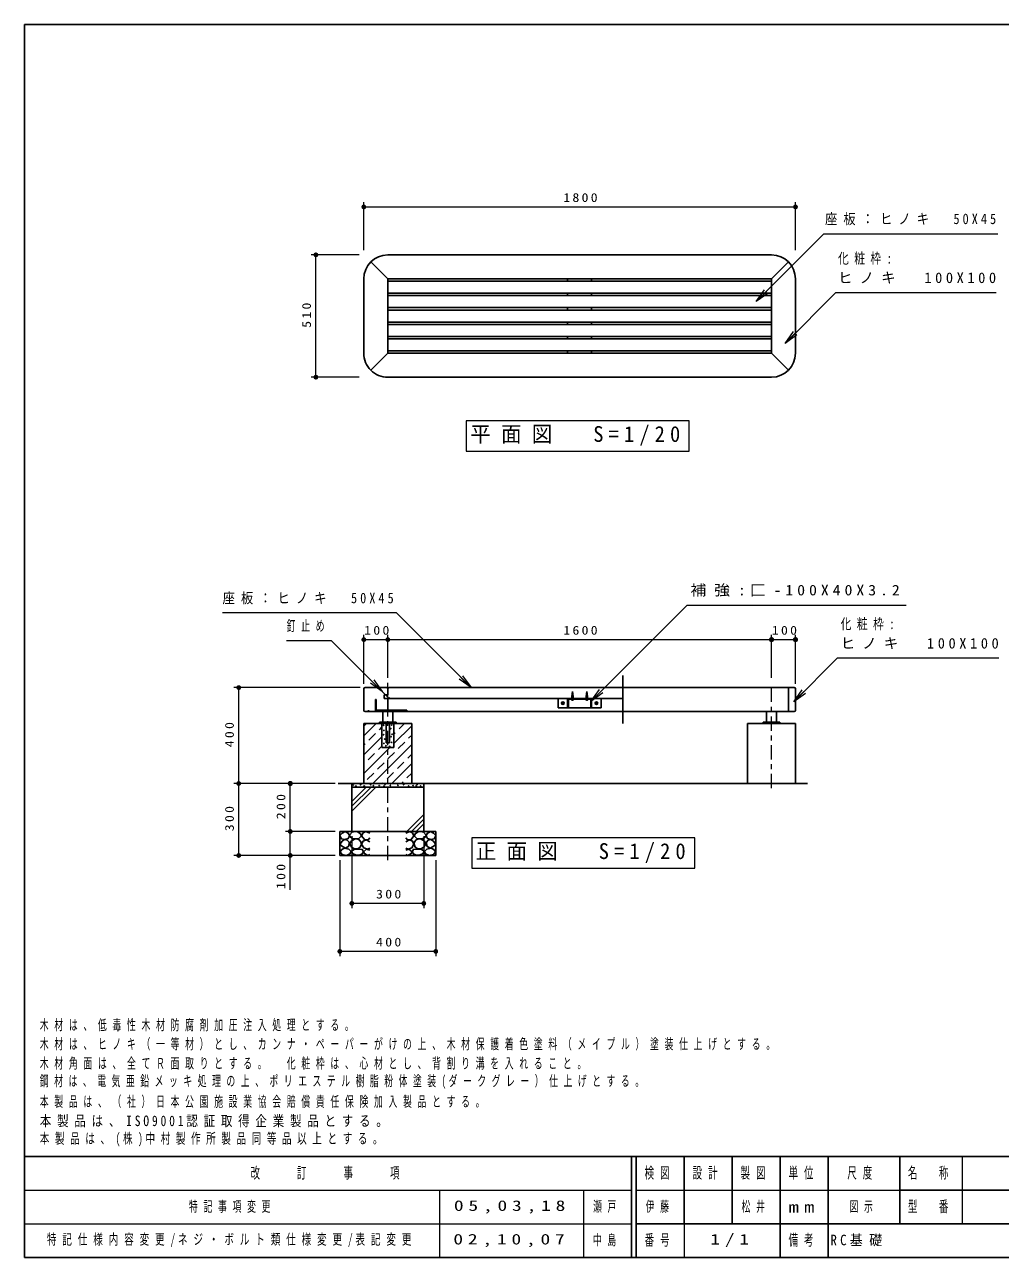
# Model space of a CAD drawing. Units: millimetres on the paper, scale 1:20. Extents: x -365 to 12, y -47 to 257.
# Drawn here: x -365 to -161.6, y 0 to 257 of the extents above; entities that cross this region are included whole.
import ezdxf

# ---------------------------------------------------------------- set-up
doc = ezdxf.new("R2010")
doc.units = ezdxf.units.MM
doc.linetypes.add('USER1', pattern=[4.5, 2.5, -2])
doc.linetypes.add('USER2', pattern=[6, 3, -1, 1, -1])
doc.layers.add('LY_1', color=3, linetype='Continuous', lineweight=25)
doc.layers.add('LY_2', color=7, linetype='Continuous', lineweight=13)
doc.styles.add('ＭＳ ゴシック', font='')
doc.styles.get('ＭＳ ゴシック').set_extended_font_data('MS Gothic')

# ---------------------------------------------------------------- blocks, each defined once
blk = doc.blocks.new('filled_dot')
at = {"color": 0, "linetype": 'Continuous', "lineweight": -2, "const_width": 1.25}
blk.add_lwpolyline([(-0.625, 0, 1), (0.625, 0, 1)], format="xyb", close=True, dxfattribs=at)

msp = doc.modelspace()

# ---------------------------------------------------------------- linework, layer by layer
at = {"layer": 'LY_1', "color": 7, "lineweight": 13}
for p, q in [((-294.284, 210.006), (-294.284, 220.006)), ((-294.284, 219.006), (-204.284, 219.006)), ((-204.284, 210.006), (-204.284, 220.006)), ((-295.284, 209.006), (-305.284, 209.006)), ((-304.284, 183.506), (-304.284, 209.006)), ((-212.482, 199.255), (-210.714, 201.73)), ((-212.482, 199.255), (-210.361, 201.376)), ((-210.007, 201.023), (-212.482, 199.255)), ((-206.447, 190.559), (-204.68, 193.034)), ((-206.447, 190.559), (-204.326, 192.68)), ((-203.973, 192.327), (-206.447, 190.559)), ((-295.284, 183.506), (-305.284, 183.506)), ((-226.421, 174.407), (-272.921, 174.407)), ((-272.921, 174.407), (-272.921, 168.107)), ((-226.421, 168.107), (-226.421, 174.407)), ((-272.921, 168.107), (-226.421, 168.107)), ((-294.284, 119.54), (-294.284, 129.79)), ((-294.284, 128.79), (-289.284, 128.79)), ((-289.284, 120.79), (-289.284, 129.79)), ((-289.284, 128.79), (-209.284, 128.79)), ((-209.284, 120.79), (-209.284, 129.79)), ((-209.284, 128.79), (-204.284, 128.79)), ((-204.284, 119.54), (-204.284, 129.79)), ((-271.913, 118.79), (-274.034, 120.911)), ((-273.681, 121.265), (-271.913, 118.79)), ((-295.034, 118.79), (-321.36, 118.79)), ((-320.36, 98.79), (-320.36, 118.79)), ((-290.448, 117.954), (-292.923, 119.722)), ((-290.448, 117.954), (-292.57, 120.075)), ((-292.216, 120.429), (-290.448, 117.954)), ((-271.913, 118.79), (-274.388, 120.558)), ((-246.944, 115.9), (-245.176, 118.375)), ((-204.657, 115.821), (-202.889, 118.296)), ((-246.944, 115.9), (-244.823, 118.021)), ((-244.469, 117.668), (-246.944, 115.9)), ((-204.657, 115.821), (-202.536, 117.942)), ((-202.182, 117.589), (-204.657, 115.821)), ((-294.284, 108.75), (-291.744, 111.29)), ((-294.284, 110.725), (-293.834, 111.176)), ((-291.05, 110.008), (-290.534, 110.524)), ((-288.034, 111.048), (-287.793, 111.29)), ((-288.034, 107.097), (-284.284, 110.847)), ((-286.919, 110.188), (-285.817, 111.29)), ((-294.284, 104.798), (-290.534, 108.548)), ((-293.205, 107.853), (-291.858, 109.2)), ((-288.034, 109.073), (-287.727, 109.38)), ((-284.944, 108.212), (-284.284, 108.871)), ((-294.284, 106.774), (-294.014, 107.045)), ((-294.284, 100.847), (-288.841, 106.29)), ((-292.39, 98.79), (-284.284, 106.896)), ((-291.23, 105.877), (-290.534, 106.573)), ((-287.099, 106.057), (-285.752, 107.404)), ((-294.284, 102.823), (-294.193, 102.914)), ((-293.385, 103.722), (-292.038, 105.069)), ((-291.409, 101.746), (-290.062, 103.093)), ((-289.254, 103.902), (-287.907, 105.249)), ((-288.439, 98.79), (-284.284, 102.945)), ((-287.278, 101.926), (-285.931, 103.273)), ((-285.123, 104.081), (-284.284, 104.92)), ((-293.565, 99.591), (-292.218, 100.938)), ((-289.434, 99.771), (-288.087, 101.118)), ((-285.303, 99.95), (-284.284, 100.969)), ((-300.284, 98.79), (-321.36, 98.79)), ((-320.36, 83.79), (-320.36, 98.79)), ((-309.624, 88.79), (-309.624, 98.79)), ((-296.784, 94.031), (-292.775, 98.04)), ((-296.784, 95.021), (-293.765, 98.04)), ((-296.784, 93.041), (-291.785, 98.04)), ((-290.414, 98.79), (-290.242, 98.962)), ((-286.463, 98.79), (-286.111, 99.142)), ((-284.487, 98.79), (-284.284, 98.993)), ((-285.337, 88.79), (-281.784, 92.343)), ((-284.347, 88.79), (-281.784, 91.353)), ((-283.357, 88.79), (-281.784, 90.363)), ((-300.284, 88.79), (-310.624, 88.79)), ((-309.624, 76.643), (-309.624, 88.79)), ((-296.784, 87.79), (-296.784, 72.79)), ((-281.784, 87.79), (-281.784, 72.79)), ((-225.284, 87.44), (-271.784, 87.44)), ((-271.784, 87.44), (-271.784, 81.14)), ((-225.284, 81.14), (-225.284, 87.44)), ((-300.284, 83.79), (-321.36, 83.79)), ((-299.284, 82.79), (-299.284, 62.79)), ((-279.284, 82.79), (-279.284, 62.79)), ((-271.784, 81.14), (-225.284, 81.14)), ((-281.784, 73.79), (-296.784, 73.79)), ((-279.284, 63.79), (-299.284, 63.79))]:
    msp.add_line(p, q, dxfattribs=at)
at = {"layer": 'LY_1'}
for p, q in [((-289.284, 209.006), (-209.284, 209.006)), ((-289.284, 204.006), (-292.82, 207.541)), ((-209.284, 204.006), (-205.749, 207.541)), ((-294.284, 204.006), (-294.284, 188.506)), ((-289.284, 204.006), (-209.284, 204.006)), ((-289.284, 204.006), (-289.284, 188.506)), ((-289.284, 203.506), (-209.284, 203.506)), ((-251.784, 204.006), (-251.784, 203.506)), ((-246.784, 204.006), (-246.784, 203.506)), ((-209.284, 204.006), (-209.284, 188.506)), ((-204.284, 204.006), (-204.284, 188.506)), ((-289.284, 201.006), (-209.284, 201.006)), ((-289.284, 200.506), (-209.284, 200.506)), ((-251.784, 201.006), (-251.784, 200.506)), ((-246.784, 201.006), (-246.784, 200.506)), ((-289.284, 198.006), (-209.284, 198.006)), ((-251.784, 198.006), (-251.784, 197.506)), ((-246.784, 198.006), (-246.784, 197.506)), ((-289.284, 197.506), (-209.284, 197.506)), ((-289.284, 195.006), (-209.284, 195.006)), ((-289.284, 194.506), (-209.284, 194.506)), ((-251.784, 195.006), (-251.784, 194.506)), ((-246.784, 195.006), (-246.784, 194.506)), ((-289.284, 192.006), (-209.284, 192.006)), ((-289.284, 191.506), (-209.284, 191.506)), ((-251.784, 191.506), (-251.784, 192.006)), ((-246.784, 192.006), (-246.784, 191.506)), ((-289.284, 188.506), (-292.82, 184.97)), ((-289.284, 189.006), (-209.284, 189.006)), ((-289.284, 188.506), (-209.284, 188.506)), ((-251.784, 188.506), (-251.784, 189.006)), ((-246.784, 188.506), (-246.784, 189.006)), ((-209.284, 188.506), (-205.749, 184.97)), ((-289.284, 183.506), (-209.284, 183.506)), ((-240.284, 121.29), (-240.284, 111.29)), ((-294.284, 118.54), (-294.284, 114.04)), ((-289.534, 118.79), (-294.034, 118.79)), ((-289.284, 118.54), (-289.284, 117.29)), ((-204.534, 118.79), (-289.034, 118.79)), ((-205.749, 118.79), (-205.749, 113.79)), ((-204.284, 118.54), (-204.284, 114.04)), ((-291.734, 116.29), (-291.834, 116.29)), ((-291.834, 116.29), (-291.834, 113.79)), ((-291.734, 116.29), (-291.734, 113.79)), ((-289.034, 116.54), (-290.448, 117.954)), ((-289.284, 117.29), (-290.034, 117.29)), ((-290.034, 117.29), (-290.034, 116.54)), ((-240.284, 116.54), (-290.034, 116.54)), ((-289.284, 116.54), (-289.284, 114.04)), ((-289.211, 116.363), (-288.857, 116.717)), ((-253.784, 116.54), (-253.784, 114.54)), ((-252.784, 115.385), (-252.784, 115.695)), ((-251.784, 116.38), (-251.784, 114.54)), ((-246.944, 116.38), (-251.624, 116.38)), ((-251.624, 116.38), (-251.624, 114.54)), ((-251.043, 116.312), (-251.047, 116.38)), ((-250.784, 117.98), (-250.939, 116.913)), ((-250.939, 116.913), (-250.939, 116.54)), ((-250.814, 116.186), (-250.814, 116.29)), ((-250.754, 116.29), (-250.814, 116.29)), ((-250.629, 116.913), (-250.784, 117.98)), ((-250.754, 116.186), (-250.754, 116.29)), ((-250.629, 116.913), (-250.629, 116.54)), ((-250.525, 116.312), (-250.522, 116.38)), ((-248.043, 116.312), (-248.047, 116.38)), ((-247.784, 117.98), (-247.939, 116.913)), ((-247.939, 116.913), (-247.939, 116.54)), ((-247.814, 116.186), (-247.814, 116.29)), ((-247.754, 116.29), (-247.814, 116.29)), ((-247.629, 116.913), (-247.784, 117.98)), ((-247.754, 116.186), (-247.754, 116.29)), ((-247.629, 116.913), (-247.629, 116.54)), ((-247.525, 116.312), (-247.521, 116.38)), ((-246.944, 116.38), (-246.944, 114.54)), ((-246.784, 116.38), (-246.784, 114.54)), ((-245.784, 115.695), (-245.784, 115.385)), ((-244.784, 116.54), (-244.784, 114.54)), ((-204.534, 113.79), (-294.034, 113.79)), ((-290.352, 113.79), (-290.352, 111.59)), ((-285.284, 114.09), (-289.284, 114.09)), ((-288.217, 113.79), (-288.217, 111.59)), ((-285.284, 114.09), (-285.284, 113.79)), ((-244.784, 114.54), (-253.784, 114.54)), ((-252.939, 115.54), (-252.629, 115.54)), ((-245.939, 115.54), (-245.629, 115.54)), ((-210.352, 113.79), (-210.352, 111.59)), ((-208.217, 113.79), (-208.217, 111.59)), ((-284.284, 111.29), (-294.284, 111.29)), ((-294.284, 98.79), (-294.284, 111.29)), ((-287.534, 111.59), (-291.034, 111.59)), ((-291.034, 111.59), (-291.034, 111.29)), ((-290.534, 106.29), (-290.534, 111.29)), ((-289.609, 111.29), (-289.609, 107.29)), ((-288.959, 111.29), (-288.959, 107.29)), ((-288.034, 106.29), (-288.034, 111.29)), ((-287.534, 111.59), (-287.534, 111.29)), ((-284.284, 98.79), (-284.284, 111.29)), ((-214.284, 98.79), (-214.284, 111.29)), ((-214.284, 111.29), (-204.284, 111.29)), ((-211.034, 111.59), (-207.534, 111.59)), ((-211.034, 111.59), (-211.034, 111.29)), ((-207.534, 111.59), (-207.534, 111.29)), ((-204.284, 98.79), (-204.284, 111.29)), ((-288.034, 106.29), (-290.534, 106.29)), ((-288.959, 107.29), (-289.609, 107.29)), ((-201.784, 98.79), (-299.619, 98.79)), ((-296.784, 88.79), (-296.784, 98.79)), ((-281.784, 98.04), (-296.784, 98.04)), ((-281.784, 88.79), (-281.784, 98.79)), ((-279.284, 88.79), (-299.284, 88.79)), ((-299.284, 83.79), (-299.284, 88.79)), ((-279.284, 83.79), (-279.284, 88.79)), ((-279.284, 83.79), (-299.284, 83.79))]:
    msp.add_line(p, q, dxfattribs=at)
at = {"layer": 'LY_1', "color": 7, "linetype": 'USER2', "lineweight": 13}
for p, q in [((-289.284, 82.79), (-289.284, 119.79)), ((-209.284, 97.79), (-209.284, 119.79))]:
    msp.add_line(p, q, dxfattribs=at)
at = {"layer": 'LY_1', "linetype": 'USER1'}
for p, q in [((-293.284, 114.09), (-293.284, 113.79)), ((-289.284, 114.09), (-293.284, 114.09))]:
    msp.add_line(p, q, dxfattribs=at)
at = {"layer": 'LY_1', "color": 7, "lineweight": 13}
for points in [[(-212.482, 199.255), (-198.34, 213.397), (-162.124, 213.397)], [(-206.447, 190.559), (-195.841, 201.166), (-162.412, 201.166)], [(-271.913, 118.79), (-287.469, 134.346), (-323.728, 134.346)], [(-246.944, 115.9), (-226.867, 135.978), (-181.183, 135.978)], [(-290.448, 117.954), (-301.055, 128.561), (-310.377, 128.561)], [(-204.657, 115.821), (-195.518, 124.96), (-161.863, 124.96)]]:
    msp.add_lwpolyline(points, dxfattribs=at)
at = {"layer": 'LY_1'}
for points in [[(-298.162, 88.76), (-298.795, 88.459), (-299.271, 87.984), (-298.97, 87.287), (-298.241, 87.144), (-297.544, 87.303), (-297.29, 87.889), (-297.48, 88.396)], [(-296.19, 88.765), (-296.718, 88.629), (-297.299, 87.994), (-297.069, 87.575), (-296.612, 87.338), (-296.096, 87.264), (-295.353, 87.332), (-294.785, 87.873), (-295.069, 88.373), (-295.602, 88.683)], [(-282.378, 88.765), (-281.851, 88.629), (-281.27, 87.994), (-281.499, 87.575), (-281.957, 87.338), (-282.472, 87.264), (-283.216, 87.332), (-283.783, 87.873), (-283.499, 88.373), (-282.966, 88.683)], [(-280.407, 88.76), (-279.773, 88.459), (-279.298, 87.984), (-279.599, 87.287), (-280.327, 87.144), (-281.024, 87.303), (-281.278, 87.889), (-281.088, 88.396)], [(-298.288, 87.112), (-298.827, 86.764), (-299.271, 86.083), (-298.764, 85.623), (-298.098, 85.306), (-297.401, 85.75), (-297.322, 86.59), (-297.73, 86.952)], [(-298.329, 85.316), (-298.898, 84.996), (-299.236, 84.574), (-298.833, 84.008), (-297.89, 83.805), (-297.174, 84.124), (-296.901, 84.629), (-297.44, 85.084)], [(-296.826, 85.548), (-296.204, 85.203), (-295.528, 85.156), (-295.015, 85.518), (-294.771, 86.116), (-294.883, 86.653), (-295.231, 87.062), (-295.697, 87.226), (-296.231, 87.17), (-296.921, 86.801), (-297.218, 86.224)], [(-295.474, 85.109), (-296.258, 85.068), (-296.92, 84.595), (-296.488, 84.136), (-295.799, 83.825), (-295.233, 83.816), (-294.69, 84.041), (-294.352, 84.568), (-294.609, 85.055)], [(-283.094, 85.109), (-282.31, 85.068), (-281.648, 84.595), (-282.08, 84.136), (-282.77, 83.825), (-283.335, 83.816), (-283.878, 84.041), (-284.216, 84.568), (-283.959, 85.055)], [(-281.743, 85.548), (-282.364, 85.203), (-283.04, 85.156), (-283.553, 85.518), (-283.797, 86.116), (-283.685, 86.653), (-283.337, 87.062), (-282.871, 87.226), (-282.337, 87.17), (-281.647, 86.801), (-281.351, 86.224)], [(-280.239, 85.316), (-279.67, 84.996), (-279.332, 84.574), (-279.736, 84.008), (-280.678, 83.805), (-281.394, 84.124), (-281.667, 84.629), (-281.128, 85.084)], [(-280.28, 87.112), (-279.741, 86.764), (-279.298, 86.083), (-279.805, 85.623), (-280.47, 85.306), (-281.167, 85.75), (-281.246, 86.59), (-280.838, 86.952)]]:
    msp.add_lwpolyline(points, close=True, dxfattribs=at)
for points in [[(-293.034, 88.455), (-293.89, 88.772), (-294.428, 88.502), (-294.745, 87.9), (-294.159, 87.14), (-293.383, 87.077), (-293.034, 87.473)], [(-285.534, 88.455), (-284.679, 88.772), (-284.14, 88.502), (-283.823, 87.9), (-284.409, 87.14), (-285.186, 87.077), (-285.534, 87.473)], [(-293.05, 86.649), (-293.81, 87.045), (-294.444, 86.791), (-294.745, 86.142), (-294.302, 85.366), (-293.541, 85.128), (-293.05, 85.334)], [(-293.034, 84.922), (-293.7, 85.128), (-294.349, 84.573), (-294.175, 84.177), (-293.446, 83.813), (-293.034, 83.971)], [(-285.534, 84.922), (-284.869, 85.128), (-284.219, 84.573), (-284.393, 84.177), (-285.122, 83.813), (-285.534, 83.971)], [(-285.518, 86.649), (-284.758, 87.045), (-284.124, 86.791), (-283.823, 86.142), (-284.267, 85.366), (-285.027, 85.128), (-285.518, 85.334)]]:
    msp.add_lwpolyline(points, dxfattribs=at)
for centre, radius in [((-252.784, 115.54), 0.263), ((-245.784, 115.54), 0.263), ((-290.152, 110.919), 0.05), ((-288.451, 110.984), 0.05), ((-290.174, 108.957), 0.05), ((-290.086, 109.872), 0.05), ((-289.934, 108.041), 0.05), ((-288.669, 110.243), 0.05), ((-288.604, 108.542), 0.05), ((-288.386, 109.066), 0.05), ((-290.108, 107.147), 0.05), ((-289.694, 106.645), 0.05), ((-288.887, 106.536), 0.05), ((-288.451, 107.365), 0.05), ((-296.479, 98.493), 0.05), ((-295.923, 98.266), 0.05), ((-294.954, 98.514), 0.05), ((-294.212, 98.266), 0.05), ((-292.831, 98.534), 0.05), ((-292.295, 98.328), 0.05), ((-291.079, 98.349), 0.05), ((-290.049, 98.246), 0.05), ((-289.863, 98.617), 0.05), ((-288.73, 98.39), 0.05), ((-287.184, 98.41), 0.05), ((-286.009, 98.555), 0.05), ((-284.958, 98.266), 0.05), ((-284.03, 98.349), 0.05), ((-283.35, 98.287), 0.05), ((-283.165, 98.596), 0.05), ((-282.464, 98.266), 0.05)]:
    msp.add_circle(centre, radius, dxfattribs=at)
for centre, radius, start, end in [((-289.284, 204.006), 5, 89.99998, 179.99996), ((-209.284, 204.006), 5, 0, 89.99998), ((-289.284, 188.506), 5, 179.99998, 270.00002), ((-209.284, 188.506), 5, 270.00002, 0), ((-294.034, 118.54), 0.25, 89.99998, 179.99996), ((-289.534, 118.54), 0.25, 0, 89.99998), ((-289.034, 118.54), 0.25, 89.99998, 179.99996), ((-204.534, 118.54), 0.25, 0, 89.99998), ((-251.624, 116.38), 0.16, 89.99998, 179.99996), ((-250.928, 116.318), 0.115, 182.99999, 255.74044), ((-250.784, 116.885), 0.7, 255.74044, 267.5437), ((-250.784, 116.885), 0.7, 272.45624, 284.25949), ((-250.64, 116.318), 0.115, 284.25949, 356.99995), ((-247.928, 116.318), 0.115, 182.99999, 255.74044), ((-247.784, 116.885), 0.7, 255.74044, 267.5437), ((-247.784, 116.885), 0.7, 272.45624, 284.25949), ((-247.64, 116.318), 0.115, 284.25949, 356.99995), ((-246.944, 116.38), 0.16, 0, 89.99998), ((-294.034, 114.04), 0.25, 179.99996, 269.99995), ((-289.534, 114.04), 0.25, 269.99996, 0), ((-204.534, 114.04), 0.25, 270.00002, 0)]:
    msp.add_arc(centre, radius, start, end, dxfattribs=at)
at = {"layer": 'LY_2', "color": 20, "lineweight": 25}
for p, q in [((0, 257), (-365, 257)), ((-365, 257), (-365, 0)), ((-365, 21), (0, 21)), ((-365, 0), (0, 0))]:
    msp.add_line(p, q, dxfattribs=at)
at = {"layer": 'LY_2', "color": 3, "lineweight": 25}
for p, q in [((-238.5, 21), (-238.5, 0)), ((-237.5, 21), (-237.5, 0)), ((-227.5, 21), (-227.5, 7)), ((-217.5, 21), (-217.5, 7)), ((-207.5, 21), (-207.5, 0)), ((-197.5, 21), (-197.5, 7)), ((-182.5, 21), (-182.5, 7)), ((-182.5, 14), (-70, 14)), ((-237.5, 7), (0, 7)), ((-197.5, 7), (-197.5, 0))]:
    msp.add_line(p, q, dxfattribs=at)
at = {"layer": 'LY_2'}
for p, q in [((-169.5, 21), (-169.5, 7)), ((-365, 14), (-238.5, 14)), ((-278.5, 14), (-278.5, 0)), ((-248.5, 14), (-248.5, 0)), ((-237.5, 14), (-182.5, 14)), ((-365, 7), (-238.5, 7)), ((-227.5, 7), (-227.5, 0))]:
    msp.add_line(p, q, dxfattribs=at)

# ---------------------------------------------------------------- block references
at = {"layer": 'LY_1', "color": 7, "lineweight": 13, "xscale": 0.4, "yscale": 0.4}
for p in [(-294.284, 219.006), (-294.284, 128.79), (-296.784, 73.79), (-299.284, 63.79)]:
    msp.add_blockref('filled_dot', p, dxfattribs=at)
at = {"layer": 'LY_1', "color": 7, "lineweight": 13}
for p, xscale, yscale, rotation in [((-204.284, 219.006), 0.4, 0.4, 180), ((-304.284, 209.006), 0.4, 0.4, 270), ((-304.284, 183.506), 0.4, 0.4, 90), ((-289.284, 128.79), 0.4, 0.4, 180), ((-209.284, 128.79), 0.431, 0.431, 180), ((-204.284, 128.79), 0.431, 0.431, 180), ((-320.36, 118.79), 0.4, 0.4, 270), ((-320.36, 98.79), 0.4, 0.4, 90), ((-320.36, 98.79), 0.4, 0.4, 270), ((-309.624, 98.79), 0.431, 0.431, 270), ((-309.624, 88.79), 0.4, 0.4, 270), ((-320.36, 83.79), 0.4, 0.4, 90), ((-309.624, 83.79), 0.4, 0.4, 90), ((-281.784, 73.79), 0.4, 0.4, 180), ((-279.284, 63.79), 0.4, 0.4, 180)]:
    msp.add_blockref('filled_dot', p, dxfattribs=dict(at, xscale=xscale, yscale=yscale, rotation=rotation))

# ---------------------------------------------------------------- texts
at = {"layer": 'LY_1', "color": 7, "style": 'ＭＳ ゴシック'}
for s, insert, char_height, attachment_point in [('\\T1.33;\\W1.15;1800', (-248.884, 220.006), 1.833, 8), ('\\T1.5;\\W0.85;座板：ヒノキ\u300050X45', (-198.124, 216.397), 2.199, 4), ('\\T1.5;\\W0.75;化粧枠:', (-195.412, 208.166), 2.199, 4), ('\\T1.5;ヒノキ\u3000100X100', (-195.412, 204.166), 2.199, 4), ('\\T1.5;\\W0.95;平面図\u3000S=1/20', (-249.671, 171.257), 3.299, 5), ('\\T1.5;\\W0.85;座板：ヒノキ\u300050X45', (-323.728, 137.346), 2.199, 4), ('\\T1.5;\\W1.1;補強:匚-100X40X3.2', (-226.183, 138.978), 2.199, 4), ('\\T1.64;\\W0.6;釘止め', (-310.377, 131.561), 2.199, 4), ('\\T1.33;\\W1.15;100', (-291.356, 129.79), 1.833, 8), ('\\T1.33;\\W1.15;1600', (-248.884, 129.79), 1.833, 8), ('\\T1.33;\\W1.15;100', (-206.356, 129.79), 1.833, 8), ('\\T1.5;\\W0.75;化粧枠:', (-194.863, 131.96), 2.199, 4), ('\\T1.5;ヒノキ\u3000100X100', (-194.863, 127.96), 2.199, 4), ('\\T1.5;\\W0.95;正面図\u3000S=1/20', (-248.534, 84.29), 3.299, 5), ('\\T1.33;\\W1.15;300', (-288.867, 74.79), 1.833, 8), ('\\T1.33;\\W1.15;400', (-288.867, 64.79), 1.833, 8), ('\\T1.64;\\W0.6;木材は、低毒性木材防腐剤加圧注入処理とする。', (-361.842, 47.116), 2.199, 7), ('\\T1.64;\\W0.6;木材は、ヒノキ（一等材）とし、カンナ・ペーパーがけの上、木材保護着色塗料（メイプル）塗装仕上げとする。', (-361.842, 43.116), 2.199, 7), ('\\T1.64;\\W0.6;木材角面は、全てＲ面取りとする。\u3000化粧枠は、心材とし、背割り溝を入れること。', (-361.842, 39.116), 2.199, 7), ('\\T1.62;\\W0.6;鋼材は、電気亜鉛メッキ処理の上、ポリエステル樹脂粉体塗装(ダークグレー）仕上げとする。', (-361.842, 35.116), 2.199, 7), ('\\T1.64;\\W0.6;本製品は、（社）日本公園施設業協会賠償責任保険加入製品とする。', (-361.842, 31.116), 2.199, 7), ('\\T1.5;\\W0.8;本製品は、ISO9001認証取得企業製品とする。', (-361.842, 27.116), 2.199, 7), ('\\T1.58;\\W0.65;本製品は、(株)中村製作所製品同等品以上とする。', (-361.842, 23.116), 2.199, 7), ('\\T1.64;\\W0.6;特記事項変更', (-330.75, 10.5), 2.199, 4), ('\\T1.5;\\W1.35;05,03,18', (-275.5, 10.5), 2.199, 4), ('\\T1.64;\\W0.6;瀬戸', (-246.5, 10.5), 2.199, 4), ('\\T1.64;\\W0.6;伊藤', (-232.5, 10.5), 2.199, 5), ('\\T1.64;\\W0.6;松井', (-212.5, 10.5), 2.199, 5), ('\\T1.64;\\W0.6;図示', (-190, 10.5), 2.199, 5), ('\\T1.61;\\W0.65;特記仕様内容変更/ネジ・ボルト類仕様変更/表記変更', (-321.75, 3.5), 2.199, 5), ('\\T1.5;\\W1.35;02,10,07', (-263.5, 3.5), 2.199, 5), ('\\T1.64;\\W0.6;中島', (-243.5, 3.5), 2.199, 5), ('\\T1.5;\\W1.35;1/1', (-217.5, 3.5), 2.199, 5), ('\\T1.5;\\W0.9;RC基礎', (-197, 3.5), 2.199, 4)]:
    msp.add_mtext(s, dxfattribs=dict(at, insert=insert, char_height=char_height, attachment_point=attachment_point))
at = {"layer": 'LY_1', "color": 7, "char_height": 1.833, "attachment_point": 8, "rotation": 90, "style": 'ＭＳ ゴシック'}
for s, insert in [('\\T1.33;\\W1.15;510', (-305.284, 196.656)), ('\\T1.33;\\W1.15;400', (-321.36, 109.207)), ('\\T1.33;\\W1.15;200', (-310.624, 94.207)), ('\\T1.33;\\W1.15;300', (-321.36, 91.707)), ('\\T1.33;\\W1.15;100', (-310.624, 79.643))]:
    msp.add_mtext(s, dxfattribs=dict(at, insert=insert))
at = {"layer": 'LY_2', "char_height": 2.346, "attachment_point": 5, "style": 'ＭＳ ゴシック'}
for s, insert in [('\\T1.64;\\W0.6;改\u3000\u3000訂\u3000\u3000事\u3000\u3000項', (-301.75, 17.5)), ('\\T1.64;\\W0.6;検図', (-232.5, 17.5)), ('\\T1.64;\\W0.6;設計', (-222.5, 17.5)), ('\\T1.64;\\W0.6;製図', (-212.5, 17.5)), ('\\T1.64;\\W0.6;単位', (-202.5, 17.5)), ('\\T1.64;\\W0.6;尺度', (-190.25, 17.5)), ('\\T1.64;\\W0.6;名\u3000称', (-176, 17.5)), ('\\T1.5;\\W1.35;mm', (-202.5, 10.5)), ('\\T1.64;\\W0.6;型\u3000番', (-176, 10.5)), ('\\T1.64;\\W0.6;備考', (-202.5, 3.5)), ('\\T1.64;\\W0.6;番号', (-232.5, 3.5))]:
    msp.add_mtext(s, dxfattribs=dict(at, insert=insert))

doc.saveas('drawing.dxf')
